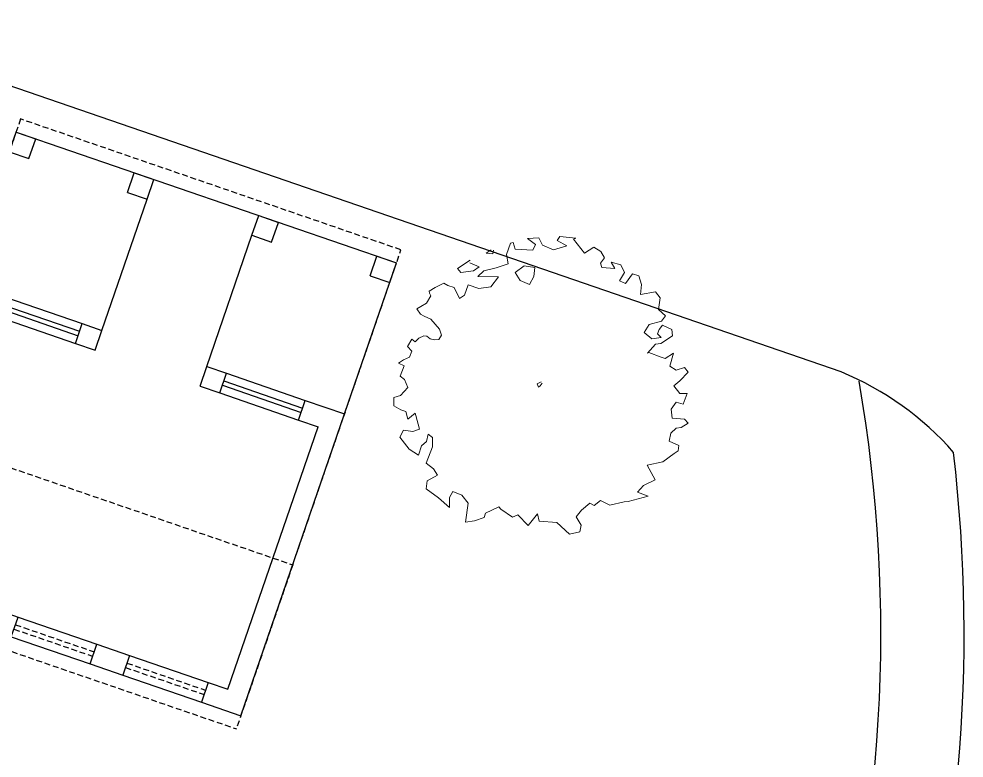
# Model space of a CAD drawing. Extents: x 2080 to 102399, y 2071 to 93424.
# Drawn here: x 76893.8 to 77302.7, y 78886.7 to 79206.2 of the extents above; entities that cross this region are included whole.
import ezdxf

# ---------------------------------------------------------------- set-up
doc = ezdxf.new("R2010")
doc.units = 0
doc.header["$LTSCALE"] = 20
doc.header["$MEASUREMENT"] = 0
doc.linetypes.add('HIDDEN', pattern=[0.375, 0.25, -0.125])
doc.layers.add('Mango tree', color=96, linetype='Continuous', lineweight=5)
doc.layers.add('sappotta', color=114, linetype='Continuous', lineweight=5)
for name, color, linetype in [('road', 2, 'Continuous'), ('Roof lilne', 31, 'Continuous'), ('wall', 13, 'Continuous'), ('WINDOW', 4, 'Continuous'), ('window sill', 5, 'Continuous')]:
    doc.layers.add(name, color=color, linetype=linetype)

# ---------------------------------------------------------------- blocks, each defined once
blk = doc.blocks.new('NEEM')
at = {"layer": 'sappotta', "linetype": 'Continuous'}
for p, q in [((-0.2131, 1.0923), (-0.2421, 1.0068)), ((-0.1911, 1.0989), (-0.2131, 1.0923)), ((-0.177, 1.0484), (-0.1911, 1.0989)), ((0.0031, 1.1323), (-0.083, 1.1274)), ((-0.083, 1.1274), (-0.0227, 1.0834)), ((-0.0227, 1.0834), (-0.0431, 1.0394)), ((0.0298, 1.0769), (0.0031, 1.1323)), ((0.1144, 1.0427), (0.0298, 1.0769)), ((0.1622, 1.1437), (0.1418, 1.1119)), ((0.1418, 1.1119), (0.2162, 1.072)), ((0.2828, 1.1298), (0.1622, 1.1437)), ((0.2671, 1.1233), (0.2828, 1.1298)), ((0.3509, 1.0158), (0.2671, 1.1233)), ((-0.3588, 1.0435), (-0.3956, 1.0158)), ((-0.3956, 1.0158), (-0.3455, 1.0109)), ((-0.3455, 1.0109), (-0.34, 1.0386)), ((-0.2421, 1.0068), (-0.2303, 0.9351)), ((-0.0431, 1.0394), (-0.177, 1.0484)), ((0.2162, 1.072), (0.1144, 1.0427)), ((0.4207, 1.063), (0.3509, 1.0158)), ((0.4731, 1.0296), (0.4207, 1.063)), ((0.5006, 0.9816), (0.4731, 1.0296)), ((-0.517, 0.9628), (-0.6142, 0.9009)), ((-0.5209, 0.9449), (-0.5209, 0.9449)), ((-0.4489, 0.9131), (-0.5209, 0.9449)), ((-0.2303, 0.9351), (-0.3196, 0.9058)), ((0.4716, 0.9417), (0.5006, 0.9816)), ((0.4825, 0.9083), (0.4716, 0.9417)), ((0.5515, 0.9498), (0.5813, 0.9001)), ((0.6267, 0.9278), (0.5515, 0.9498)), ((-0.6142, 0.9009), (-0.5891, 0.87)), ((-0.5891, 0.87), (-0.4935, 0.8838)), ((-0.4935, 0.8838), (-0.4489, 0.9131)), ((-0.4152, 0.8838), (-0.459, 0.839)), ((-0.3196, 0.9058), (-0.4152, 0.8838)), ((-0.1081, 0.9221), (-0.177, 0.8716)), ((-0.177, 0.8716), (-0.1394, 0.8089)), ((-0.0274, 0.9083), (-0.1081, 0.9221)), ((-0.0345, 0.839), (-0.0274, 0.9083)), ((0.5813, 0.9001), (0.4825, 0.9083)), ((0.6157, 0.8064), (0.6541, 0.87)), ((0.6541, 0.87), (0.6267, 0.9278)), ((-0.7168, 0.7893), (-0.7489, 0.7739)), ((-0.6886, 0.7722), (-0.7168, 0.7893)), ((-0.459, 0.839), (-0.3032, 0.8374)), ((-0.3032, 0.8374), (-0.3611, 0.7616)), ((-0.1394, 0.8089), (-0.0674, 0.7796)), ((-0.0674, 0.7796), (-0.0345, 0.839)), ((0.6604, 0.7877), (0.6157, 0.8064)), ((0.7152, 0.8602), (0.6604, 0.7877)), ((0.7622, 0.8439), (0.7152, 0.8602)), ((0.7826, 0.7787), (0.7622, 0.8439)), ((-0.7826, 0.7567), (-0.8304, 0.7291)), ((-0.8304, 0.7291), (-0.8264, 0.7144)), ((-0.7489, 0.7739), (-0.7826, 0.7567)), ((-0.6384, 0.7576), (-0.6886, 0.7722)), ((-0.5985, 0.672), (-0.6384, 0.7576)), ((-0.5335, 0.7763), (-0.5617, 0.6989)), ((-0.452, 0.7502), (-0.5335, 0.7763)), ((-0.3611, 0.7616), (-0.452, 0.7502)), ((0.7755, 0.7038), (0.7826, 0.7787)), ((0.8883, 0.7225), (0.7755, 0.7038)), ((0.9236, 0.6785), (0.8883, 0.7225)), ((-0.8178, 0.6924), (-0.8499, 0.6378)), ((-0.8264, 0.7144), (-0.8178, 0.6924)), ((-0.5617, 0.6989), (-0.5985, 0.672)), ((0.9126, 0.5906), (0.9236, 0.6785)), ((-0.8922, 0.6126), (-0.9228, 0.5938)), ((-0.9228, 0.5938), (-0.8946, 0.5547)), ((-0.8499, 0.6378), (-0.8922, 0.6126)), ((0.9643, 0.5409), (0.9126, 0.5906)), ((-0.8946, 0.5547), (-0.868, 0.5401)), ((-0.868, 0.5401), (-0.8178, 0.5173)), ((-0.8178, 0.5173), (-0.752, 0.4399)), ((0.9338, 0.5002), (0.9643, 0.5409)), ((-0.752, 0.4399), (-0.7348, 0.3943)), ((0.8037, 0.4146), (0.8398, 0.4749)), ((0.8398, 0.4749), (0.9338, 0.5002)), ((0.9165, 0.4374), (0.904, 0.404)), ((0.9424, 0.4708), (0.9165, 0.4374)), ((1.0137, 0.4391), (0.9424, 0.4708)), ((1.0176, 0.3886), (1.0137, 0.4391)), ((-0.9604, 0.3657), (-0.9941, 0.3095)), ((-0.9345, 0.3454), (-0.9604, 0.3657)), ((-0.9079, 0.3723), (-0.9345, 0.3454)), ((-0.8695, 0.3894), (-0.9079, 0.3723)), ((-0.846, 0.3861), (-0.8695, 0.3894)), ((-0.821, 0.3674), (-0.846, 0.3861)), ((-0.7881, 0.3592), (-0.821, 0.3674)), ((-0.7567, 0.3609), (-0.7881, 0.3592)), ((-0.7348, 0.3943), (-0.7567, 0.3609)), ((0.8601, 0.3666), (0.8037, 0.4146)), ((0.933, 0.378), (0.8601, 0.3666)), ((0.904, 0.404), (0.933, 0.378)), ((0.9298, 0.3315), (1.0176, 0.3886)), ((-0.9941, 0.3095), (-0.9612, 0.2745)), ((0.8288, 0.259), (0.8875, 0.3258)), ((0.8875, 0.3258), (0.9298, 0.3315)), ((-0.9776, 0.2289), (-1.0231, 0.2077)), ((-0.9612, 0.2745), (-0.9776, 0.2289)), ((0.8382, 0.2623), (0.8288, 0.259)), ((0.9306, 0.2281), (0.8382, 0.2623)), ((0.962, 0.2175), (0.9306, 0.2281)), ((1.0254, 0.259), (0.962, 0.2175)), ((0.9964, 0.1597), (1.0254, 0.259)), ((-1.0231, 0.2077), (-1.0622, 0.1825)), ((-1.0622, 0.1825), (-1.0199, 0.1621)), ((-1.0199, 0.1621), (-1.0489, 0.0839)), ((1.0458, 0.1287), (0.9964, 0.1597)), ((1.1092, 0.1491), (1.0458, 0.1287)), ((1.1374, 0.114), (1.1092, 0.1491)), ((-1.0489, 0.0839), (-1.0168, 0.0595)), ((1.074, 0.0489), (1.1374, 0.114)), ((-1.0168, 0.0595), (-0.991, -0.0024)), ((0.0196, 0.0407), (-0.0094, 0.0244)), ((-0.0094, 0.0244), (0, 0)), ((0, 0), (0.0141, 0.0114)), ((0.0141, 0.0114), (0.0274, 0.031)), ((1.0286, 0.0106), (1.074, 0.0489)), ((1.074, -0.0472), (1.0286, 0.0106)), ((-1.0481, -0.0619), (-1.0975, -0.0774)), ((-0.991, -0.0024), (-1.0481, -0.0619)), ((1.1288, -0.0472), (1.074, -0.0472)), ((1.0998, -0.1287), (1.1288, -0.0472)), ((-1.0975, -0.0774), (-1.0983, -0.1401)), ((-1.0983, -0.1401), (-1.0442, -0.1727)), ((1.0074, -0.1662), (1.0458, -0.114)), ((1.0458, -0.114), (1.0998, -0.1287)), ((-1.0442, -0.1727), (-1.0066, -0.1849)), ((-1.0066, -0.1849), (-0.9917, -0.2436)), ((-0.9917, -0.2436), (-0.9369, -0.1979)), ((-0.9369, -0.1979), (-0.9298, -0.2134)), ((-0.9298, -0.2134), (-0.9024, -0.3177)), ((1.016, -0.2338), (1.0074, -0.1662)), ((1.11, -0.2427), (1.016, -0.2338)), ((1.0834, -0.3063), (1.1367, -0.2729)), ((1.1367, -0.2729), (1.11, -0.2427)), ((-1.0246, -0.325), (-1.0521, -0.378)), ((-0.9526, -0.3364), (-1.0246, -0.325)), ((-0.9024, -0.3177), (-0.9526, -0.3364)), ((-0.8484, -0.4114), (-0.8374, -0.3552)), ((-0.8374, -0.3552), (-0.8029, -0.3828)), ((0.9917, -0.4105), (1.0043, -0.3495)), ((1.0043, -0.3495), (1.045, -0.3112)), ((1.045, -0.3112), (1.0834, -0.3063)), ((-1.0521, -0.378), (-0.9816, -0.4708)), ((-0.8883, -0.4456), (-0.8484, -0.4114)), ((-0.8029, -0.3828), (-0.8029, -0.4521)), ((1.0662, -0.4431), (0.9917, -0.4105)), ((-0.9816, -0.4708), (-0.9103, -0.5156)), ((-0.9103, -0.5156), (-0.8883, -0.4456)), ((-0.8029, -0.4521), (-0.8531, -0.5759)), ((1.0317, -0.5026), (1.0615, -0.4839)), ((1.0615, -0.4839), (1.0662, -0.4431)), ((0.8264, -0.5914), (0.9432, -0.5653)), ((0.9432, -0.5653), (1.0317, -0.5026)), ((-0.8531, -0.5759), (-0.7967, -0.6191)), ((-0.7967, -0.6191), (-0.7661, -0.668)), ((0.8868, -0.7038), (0.8264, -0.5914)), ((-0.8445, -0.7103), (-0.8523, -0.7698)), ((-0.7661, -0.668), (-0.8445, -0.7103)), ((0.7975, -0.747), (0.8868, -0.7038)), ((-0.8523, -0.7698), (-0.7575, -0.8382)), ((0.7512, -0.7967), (0.7975, -0.747)), ((-0.7575, -0.8382), (-0.6753, -0.9123)), ((-0.676, -0.8358), (-0.6486, -0.791)), ((-0.6753, -0.9123), (-0.676, -0.8358)), ((-0.6486, -0.791), (-0.582, -0.8203)), ((-0.582, -0.8203), (-0.5343, -0.8806)), ((0.423, -0.8968), (0.47, -0.8602)), ((0.47, -0.8602), (0.5429, -0.896)), ((0.68, -0.8667), (0.8343, -0.8276)), ((0.8343, -0.8276), (0.7512, -0.7967)), ((-0.5343, -0.8806), (-0.5538, -1.0247)), ((-0.4011, -0.9547), (-0.3016, -0.9074)), ((-0.3016, -0.9074), (-0.2859, -0.9262)), ((-0.2859, -0.9262), (-0.1966, -0.9856)), ((0.2867, -0.9824), (0.3267, -0.9319)), ((0.3267, -0.9319), (0.3909, -0.8789)), ((0.3909, -0.8789), (0.423, -0.8968)), ((0.5429, -0.896), (0.6518, -0.8708)), ((0.6518, -0.8708), (0.68, -0.8667)), ((-0.4857, -1.015), (-0.4128, -0.9881)), ((-0.4128, -0.9881), (-0.4011, -0.9547)), ((-0.1966, -0.9856), (-0.1575, -0.9685)), ((-0.1575, -0.9685), (-0.0783, -1.0492)), ((-0.0783, -1.0492), (-0.0063, -0.9604)), ((-0.0063, -0.9604), (0.0063, -1.0174)), ((0.3235, -1.0459), (0.2867, -0.9824)), ((-0.5538, -1.0247), (-0.4857, -1.015)), ((0.0063, -1.0174), (0.1394, -1.0255)), ((0.1394, -1.0255), (0.2358, -1.1152)), ((0.3141, -1.0964), (0.3235, -1.0459)), ((0.2358, -1.1152), (0.3141, -1.0964))]:
    blk.add_line(p, q, dxfattribs=at)
blk = doc.blocks.new('A$C6B40600C')
at = {"ltscale": 0.5}
for p, q in [((-174, -6), (-165, -6)), ((-174, -75), (-174, -6)), ((-174, -15), (-174, -6)), ((-174, -6), (0, -6)), ((-165, -15), (-165, -6)), ((-120, -6), (-111, -6)), ((-120, -15), (-120, -6)), ((-111, -15), (-111, -6)), ((-63, -6), (-54, -6)), ((-63, -15), (-63, -6)), ((-54, -15), (-54, -6)), ((-9, -6), (0, -6)), ((-9, -15), (-9, -6)), ((0, -75), (0, -6)), ((0, -15), (0, -6)), ((-174, -15), (-165, -15)), ((-120, -15), (-111, -15)), ((-111, -75), (-111, -15)), ((-63, -15), (-54, -15)), ((-63, -75), (-63, -15)), ((-9, -15), (0, -15)), ((-174, -144), (-174, -75))]:
    blk.add_line(p, q, dxfattribs=at)
at = {"layer": 'Roof lilne', "linetype": 'HIDDEN', "ltscale": 0.5}
for p, q in [((0, 0), (-174, 0)), ((-174, 0), (-174, -144)), ((0, -144), (0, 0)), ((-174, -144), (0, -144)), ((-174, -144), (-174, -219)), ((0, -144), (0, -219)), ((-174, -219), (0, -219))]:
    blk.add_line(p, q, dxfattribs=at)
at = {"layer": 'wall', "ltscale": 0.5}
for p, q in [((-174, -75), (-156, -75)), ((-174, -75), (-174, -213)), ((-156, -84), (-156, -75)), ((-120, -75), (-111, -75)), ((-120, -84), (-120, -75)), ((-111, -84), (-111, -75)), ((-63, -75), (-54, -75)), ((-63, -84), (-63, -75)), ((-54, -84), (-54, -75)), ((-18, -75), (0, -75)), ((-18, -84), (-18, -75)), ((0, -213), (0, -75)), ((-165, -84), (-156, -84)), ((-165, -84), (-165, -204)), ((-120, -84), (-111, -84)), ((-63, -84), (-54, -84)), ((-18, -84), (-9, -84)), ((-9, -204), (-9, -84)), ((-165, -204), (-156, -204)), ((-156, -204), (-156, -213)), ((-120, -204), (-105, -204)), ((-120, -204), (-120, -213)), ((-105, -213), (-105, -204)), ((-69, -204), (-54, -204)), ((-69, -213), (-69, -204)), ((-54, -204), (-54, -213)), ((-18, -204), (-9, -204)), ((-18, -204), (-18, -213)), ((-174, -213), (-156, -213)), ((-120, -213), (-105, -213)), ((-69, -213), (-54, -213)), ((-18, -213), (0, -213))]:
    blk.add_line(p, q, dxfattribs=at)
at = {"layer": 'WINDOW', "ltscale": 0.5}
for p, q in [((-156, -78.5), (-120, -78.5)), ((-156, -80.5), (-120, -80.5)), ((-54, -78.5), (-18, -78.5)), ((-54, -80.5), (-18, -80.5))]:
    blk.add_line(p, q, dxfattribs=at)
at = {"layer": 'WINDOW', "linetype": 'HIDDEN', "ltscale": 0.5}
for p, q in [((-156, -207.5), (-120, -207.5)), ((-105, -207.5), (-69, -207.5)), ((-54, -207.5), (-18, -207.5)), ((-156, -209.5), (-120, -209.5)), ((-105, -209.5), (-69, -209.5)), ((-54, -209.5), (-18, -209.5))]:
    blk.add_line(p, q, dxfattribs=at)
at = {"layer": 'window sill', "ltscale": 0.5}
for p, q in [((-156, -75), (-120, -75)), ((-54, -75), (-18, -75)), ((-156, -84), (-120, -84)), ((-54, -84), (-18, -84)), ((-156, -204), (-120, -204)), ((-105, -204), (-69, -204)), ((-54, -204), (-18, -204)), ((-156, -213), (-120, -213)), ((-105, -213), (-69, -213)), ((-54, -213), (-18, -213))]:
    blk.add_line(p, q, dxfattribs=at)

msp = doc.modelspace()

# ---------------------------------------------------------------- linework, layer by layer
at = {"ltscale": 0.5}
msp.add_arc((76629.188, 78940.605), 673.485, 343.428853, 6.669998, dxfattribs=at)
at = {"layer": 'road', "linetype": 'Continuous', "ltscale": 0.5}
msp.add_line((77249.514, 79053.612), (75886.624, 79522.256), dxfattribs=at)
for centre, radius, start, end in [((77199.595, 78932.512), 130.985, 41.22327, 67.59777), ((76629.188, 78940.605), 637.485, 343.428853, 9.845251)]:
    msp.add_arc(centre, radius, start, end, dxfattribs=at)

# ---------------------------------------------------------------- block references
at = {"ltscale": 0.5, "rotation": 341.0239003719099}
msp.add_blockref('A$C6B40600C', (77059.11, 79106.395), dxfattribs=at)
at = {"layer": 'Mango tree', "linetype": 'Continuous', "xscale": 56.9795802210283, "yscale": 56.9795802210283, "zscale": 56.9795802210283}
msp.add_blockref('NEEM', (77118.554, 79047.011), dxfattribs=at)

doc.saveas('drawing.dxf')
